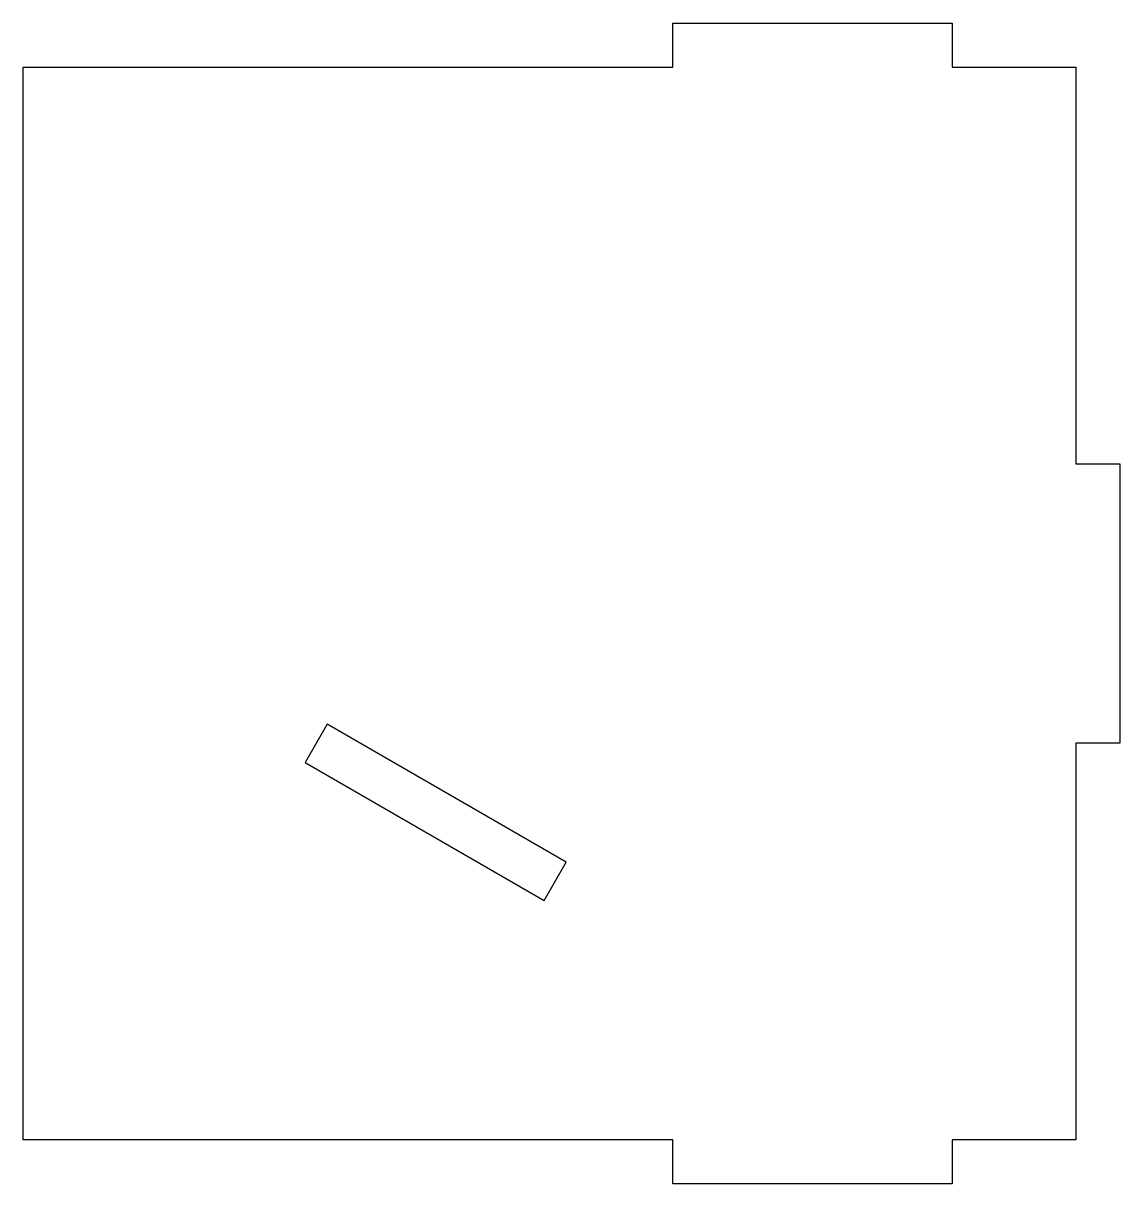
# Model space of a CAD drawing. Extents: x -185 to 185, y -101 to 101.
# Drawn here: x -184.7 to -105.7, y 17.1 to 100.7 of the extents above; entities that cross this region are included whole.
import ezdxf

# ---------------------------------------------------------------- set-up
doc = ezdxf.new("R2010")
doc.units = 0
doc.header["$MEASUREMENT"] = 0
doc.layers.add('LAYER_1', color=7, linetype='CONTINUOUS')

msp = doc.modelspace()

# ---------------------------------------------------------------- linework, layer by layer
at = {"layer": 'LAYER_1'}
for points in [[(-137.8548, 97.5421), (-137.8548, 97.5421), (-137.8548, 100.7178), (-137.8548, 100.7178)], [(-137.8548, 100.7178), (-137.8548, 100.7178), (-117.7249, 100.7178), (-117.7249, 100.7178)], [(-117.7249, 100.7178), (-117.7249, 100.7178), (-117.7249, 97.5421), (-117.7249, 97.5421)], [(-184.6553, 20.3213), (-184.6553, 20.3213), (-184.6553, 97.5421), (-184.6553, 97.5421)], [(-184.6553, 97.5421), (-184.6553, 97.5421), (-146.7452, 97.5421), (-146.7452, 97.5421)], [(-146.7452, 97.5421), (-146.7452, 97.5421), (-137.8548, 97.5421), (-137.8548, 97.5421)], [(-117.7249, 97.5421), (-117.7249, 97.5421), (-108.8352, 97.5421), (-108.8352, 97.5421)], [(-108.8352, 97.5421), (-108.8352, 97.5421), (-108.8352, 68.9967), (-108.8352, 68.9967)], [(-108.8352, 68.9967), (-108.8352, 68.9967), (-105.6595, 68.9967), (-105.6595, 68.9967)], [(-105.6595, 68.9967), (-105.6595, 68.9967), (-105.6595, 48.8664), (-105.6595, 48.8664)], [(-105.6595, 48.8664), (-105.6595, 48.8664), (-108.8352, 48.8664), (-108.8352, 48.8664)], [(-108.8352, 48.8664), (-108.8352, 48.8664), (-108.8352, 20.3213), (-108.8352, 20.3213)], [(-146.7452, 20.3213), (-146.7452, 20.3213), (-184.6553, 20.3213), (-184.6553, 20.3213)], [(-137.8548, 20.3213), (-137.8548, 20.3213), (-146.7452, 20.3213), (-146.7452, 20.3213)], [(-137.8548, 17.1457), (-137.8548, 17.1457), (-137.8548, 20.3213), (-137.8548, 20.3213)], [(-108.8352, 20.3213), (-108.8352, 20.3213), (-117.7249, 20.3213), (-117.7249, 20.3213)], [(-117.7249, 20.3213), (-117.7249, 20.3213), (-117.7249, 17.1457), (-117.7249, 17.1457)], [(-117.7249, 17.1457), (-117.7249, 17.1457), (-137.8548, 17.1457), (-137.8548, 17.1457)]]:
    msp.add_open_spline(points, degree=3, dxfattribs=at)
at = {"layer": 'LAYER_1', "color": 1}
for points in [[(-162.7642, 50.2423), (-162.7642, 50.2423), (-164.3517, 47.4923), (-164.3517, 47.4923)], [(-145.5469, 40.3021), (-145.5469, 40.3021), (-162.7642, 50.2423), (-162.7642, 50.2423)], [(-164.3517, 47.4923), (-164.3517, 47.4923), (-147.1348, 37.5521), (-147.1348, 37.5521)], [(-147.1348, 37.5521), (-147.1348, 37.5521), (-145.5469, 40.3021), (-145.5469, 40.3021)]]:
    msp.add_open_spline(points, degree=3, dxfattribs=at)

doc.saveas('drawing.dxf')
